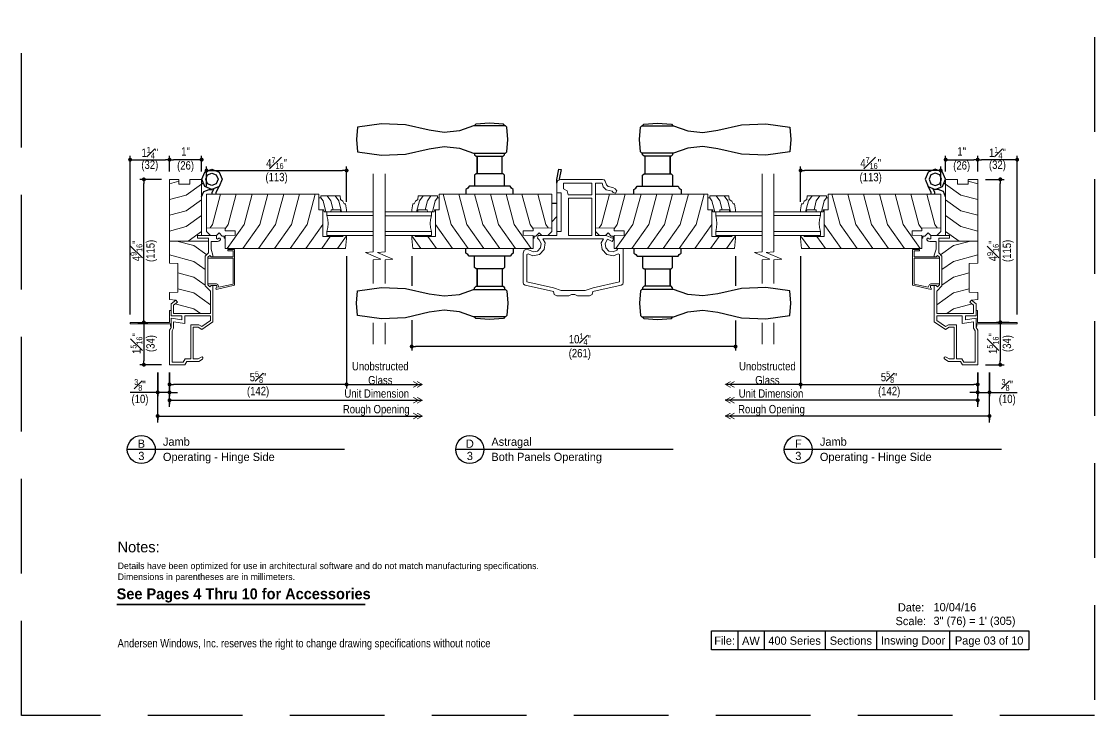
# Model space of a CAD drawing. Extents: x 0 to 323, y 0 to 44.
# Drawn here: x 68 to 102, y 0 to 22 of the extents above; entities that cross this region are included whole.
import ezdxf
from ezdxf.enums import TextEntityAlignment as Align

# ---------------------------------------------------------------- set-up
doc = ezdxf.new("R2010")
doc.units = 0
doc.header["$LTSCALE"] = 6
doc.header["$MEASUREMENT"] = 0
doc.linetypes.add('DASHED', pattern=[0.75, 0.5, -0.25])
doc.layers.get('0').update_dxf_attribs({"linetype": 'CONTINUOUS'})
doc.layers.get('Defpoints').update_dxf_attribs({"linetype": 'CONTINUOUS'})
for name, color, linetype in [('A-ANNO-DIMS', 3, 'CONTINUOUS'), ('A-ANNO-TEXT', 4, 'CONTINUOUS'), ('A-DETL-MBND', 8, 'CONTINUOUS')]:
    doc.layers.add(name, color=color, linetype=linetype)
doc.layers.add('A-DETL-MCUT', color=6, linetype='CONTINUOUS', lineweight=20)
doc.layers.add('A-DETL-PATT', color=8, linetype='CONTINUOUS', lineweight=5)
doc.layers.add('PLOT VIEW', color=1, linetype='DASHED', plot=False)
doc.styles.add('ADF Text', font='FRABK.TTF', dxfattribs={"width": 0.85})
doc.dimstyles.new('ADF 3 inches equals 1 foot', dxfattribs={"dimtxt": 0.265625, "dimasz": 0.125, "dimexe": 0.125, "dimexo": 0.25, "dimgap": 0.03125, "dimtad": 1, "dimdec": 6, "dimzin": 3, "dimdsep": 46, "dimlunit": 4, "dimtxsty": 'ADF Text', "dimblk": 'DOT', "dimcen": 0, "dimclrd": 256, "dimclre": 256, "dimclrt": 256, "dimadec": 0, "dimazin": 0, "dimtfac": 0.7, "dimtdec": 6, "dimtix": 1, "dimtmove": 0, "dimatfit": 0, "dimldrblk": 'DOT', "dimfxl": 0, "dimfrac": 1, "dimtolj": 1, "dimtzin": 4, "dimlwd": -1, "dimlwe": -1, "dimarcsym": 0})

# ---------------------------------------------------------------- blocks, each defined once
blk = doc.blocks.new('AW Detail Tag')
at = {"layer": 'A-ANNO-TEXT'}
blk.add_line((6.886, 0), (0, 0), dxfattribs=at)
blk.add_circle((0.443, 0), 0.443, dxfattribs=at)
blk = doc.blocks.new('200 Series Sections')
at = {"layer": 'PLOT VIEW'}
blk.add_lwpolyline([(0, 44), (34, 44), (34, 0), (0, 0)], close=True, dxfattribs=at)
at = {"layer": 'A-ANNO-TEXT', "line_spacing_factor": 1.04, "style": 'ADF Text'}
for s, insert, char_height, width, attachment_point in [('{\\W1;Notes:}', (3.047, 5.516), 0.34375, 25.6958, 1), ('Andersen Windows, Inc. reserves the right to change drawing specifications without notice', (3.047, 2.083), 0.26042, 13.9095, 7)]:
    blk.add_mtext(s, dxfattribs=dict(at, insert=insert, char_height=char_height, width=width, attachment_point=attachment_point))
at = {"layer": 'A-ANNO-TEXT', "style": 'ADF Text'}
for s, insert, char_height, width, attachment_point in [('\\pi-0.625,l0.625,t0.625;{\\W1;Details have been optimized for use in architectural software and do not match manufacturing specifications.\\PDimensions in parentheses are in millimeters.}', (3.047, 4.85), 0.208333, 23.35277, 1), ('\\pi0.042099;{\\W1;Date:\\P\\pi-0.032878;Scale:}', (27.728, 2.862), 0.26042, 0.90494, 7), ('{\\W1;10/04/16\\P3" (76) = 1\' (305)}', (28.897, 2.793), 0.26042, 3.02006, 7)]:
    blk.add_mtext(s, dxfattribs=dict(at, insert=insert, char_height=char_height, width=width, attachment_point=attachment_point))
blk = doc.blocks.new('_DOT')
at = {"color": 0, "linetype": 'ByBlock'}
blk.add_line((-0.5, 0), (-1, 0), dxfattribs=at)
at = {"color": 0, "linetype": 'ByBlock', "const_width": 0.5}
blk.add_lwpolyline([(-0.25, 0, 1), (0.25, 0, 1)], format="xyb", close=True, dxfattribs=at)
blk = doc.blocks.new('*D134')
at = {"layer": 'A-ANNO-DIMS', "transparency": 16777216}
for p, q in [((72.442, 16.994), (71.754, 16.994)), ((71.879, 12.587), (71.879, 16.869)), ((71.692, 12.462), (72.004, 12.462))]:
    blk.add_line(p, q, dxfattribs=at)
at = {"layer": 'Defpoints', "color": 0, "transparency": 16777216}
for p in [(71.879, 16.994), (72.692, 16.994), (71.442, 12.462)]:
    blk.add_point(p, dxfattribs=at)
at = {"layer": 'A-ANNO-DIMS', "transparency": 16777216, "xscale": 0.125, "yscale": 0.125, "zscale": 0.125}
for p, rotation in [((71.879, 16.994), 90), ((71.879, 12.462), 270)]:
    blk.add_blockref('_DOT', p, dxfattribs=dict(at, rotation=rotation))
at = {"layer": 'A-ANNO-DIMS', "transparency": 16777216, "insert": (71.879, 14.728), "char_height": 0.26562, "attachment_point": 5, "rotation": 90, "style": 'ADF Text'}
blk.add_mtext('\\A1;4{\\H0.700000x;\\S9#16;}"\\P\\f [;\\fFranklin Gothic Book;(115)\\f]', dxfattribs=at)
blk = doc.blocks.new('*D135')
at = {"layer": 'A-ANNO-DIMS', "transparency": 16777216}
for p, q in [((71.692, 12.462), (72.004, 12.462)), ((71.879, 12.337), (71.879, 11.244)), ((72.442, 11.119), (71.754, 11.119))]:
    blk.add_line(p, q, dxfattribs=at)
at = {"layer": 'Defpoints', "color": 0, "transparency": 16777216}
for p in [(71.442, 12.462), (71.879, 11.119), (72.692, 11.119)]:
    blk.add_point(p, dxfattribs=at)
at = {"layer": 'A-ANNO-DIMS', "transparency": 16777216, "xscale": 0.125, "yscale": 0.125, "zscale": 0.125}
for p, rotation in [((71.879, 12.462), 90), ((71.879, 11.119), 270)]:
    blk.add_blockref('_DOT', p, dxfattribs=dict(at, rotation=rotation))
at = {"layer": 'A-ANNO-DIMS', "transparency": 16777216, "insert": (71.879, 11.791), "char_height": 0.26562, "attachment_point": 5, "rotation": 90, "style": 'ADF Text'}
blk.add_mtext('\\A1;1{\\H0.700000x;\\S5#16;}"\\P\\f [;\\fFranklin Gothic Book;(34)\\f]', dxfattribs=at)
blk = doc.blocks.new('*D136')
at = {"layer": 'A-ANNO-DIMS', "transparency": 16777216}
for p, q in [((72.692, 17.244), (72.692, 17.744)), ((73.708, 17.244), (73.708, 17.744)), ((73.583, 17.619), (72.817, 17.619))]:
    blk.add_line(p, q, dxfattribs=at)
at = {"layer": 'Defpoints', "color": 0, "transparency": 16777216}
for p in [(72.692, 17.619), (72.692, 16.994), (73.708, 16.994)]:
    blk.add_point(p, dxfattribs=at)
at = {"layer": 'A-ANNO-DIMS', "transparency": 16777216, "xscale": 0.125, "yscale": 0.125, "zscale": 0.125, "rotation": 180}
blk.add_blockref('_DOT', (72.692, 17.619), dxfattribs=at)
at = {"layer": 'A-ANNO-DIMS', "transparency": 16777216, "xscale": 0.125, "yscale": 0.125, "zscale": 0.125}
blk.add_blockref('_DOT', (73.708, 17.619), dxfattribs=at)
at = {"layer": 'A-ANNO-DIMS', "transparency": 16777216, "insert": (73.2, 17.619), "char_height": 0.26562, "attachment_point": 5, "style": 'ADF Text'}
blk.add_mtext('\\A1;1"\\P\\f [;\\fFranklin Gothic Book;(26)\\f]', dxfattribs=at)
blk = doc.blocks.new('*D137')
at = {"layer": 'A-ANNO-DIMS', "transparency": 16777216}
for p, q in [((72.317, 10.869), (72.317, 10.119)), ((72.692, 10.869), (72.692, 10.119)), ((72.192, 10.244), (71.444, 10.244)), ((72.692, 10.244), (72.317, 10.244)), ((72.817, 10.244), (72.942, 10.244))]:
    blk.add_line(p, q, dxfattribs=at)
at = {"layer": 'Defpoints', "color": 0, "transparency": 16777216}
for p in [(72.317, 11.119), (72.692, 11.119), (72.317, 10.244)]:
    blk.add_point(p, dxfattribs=at)
at = {"layer": 'A-ANNO-DIMS', "transparency": 16777216, "xscale": 0.125, "yscale": 0.125, "zscale": 0.125}
blk.add_blockref('_DOT', (72.317, 10.244), dxfattribs=at)
at = {"layer": 'A-ANNO-DIMS', "transparency": 16777216, "xscale": 0.125, "yscale": 0.125, "zscale": 0.125, "rotation": 180}
blk.add_blockref('_DOT', (72.692, 10.244), dxfattribs=at)
at = {"layer": 'A-ANNO-DIMS', "transparency": 16777216, "insert": (71.755, 10.244), "char_height": 0.26562, "attachment_point": 5, "style": 'ADF Text'}
blk.add_mtext('\\A1;{\\H0.700000x;\\S3#8;}"\\P\\f [;\\fFranklin Gothic Book;(10)\\f]', dxfattribs=at)
blk = doc.blocks.new('*D138')
at = {"layer": 'A-ANNO-DIMS', "transparency": 16777216}
for p, q in [((78.302, 14.556), (78.302, 10.369)), ((72.692, 10.869), (72.692, 10.369)), ((78.177, 10.494), (72.817, 10.494))]:
    blk.add_line(p, q, dxfattribs=at)
at = {"layer": 'Defpoints', "color": 0, "transparency": 16777216}
for p in [(78.302, 14.806), (72.692, 11.119), (72.692, 10.494)]:
    blk.add_point(p, dxfattribs=at)
at = {"layer": 'A-ANNO-DIMS', "transparency": 16777216, "xscale": 0.125, "yscale": 0.125, "zscale": 0.125, "rotation": 180}
blk.add_blockref('_DOT', (72.692, 10.494), dxfattribs=at)
at = {"layer": 'A-ANNO-DIMS', "transparency": 16777216, "xscale": 0.125, "yscale": 0.125, "zscale": 0.125}
blk.add_blockref('_DOT', (78.302, 10.494), dxfattribs=at)
at = {"layer": 'A-ANNO-DIMS', "transparency": 16777216, "insert": (75.497, 10.494), "char_height": 0.26562, "attachment_point": 5, "style": 'ADF Text'}
blk.add_mtext('\\A1;5{\\H0.700000x;\\S5#8;}"\\P\\f [;\\fFranklin Gothic Book;(142)\\f]', dxfattribs=at)
blk = doc.blocks.new('*D139')
at = {"layer": 'A-ANNO-DIMS', "transparency": 16777216}
for p, q in [((73.864, 16.775), (73.864, 17.4)), ((78.302, 16.281), (78.302, 17.4)), ((73.989, 17.275), (78.177, 17.275))]:
    blk.add_line(p, q, dxfattribs=at)
at = {"layer": 'Defpoints', "color": 0, "transparency": 16777216}
for p in [(78.302, 17.275), (73.864, 16.525), (78.302, 16.031)]:
    blk.add_point(p, dxfattribs=at)
at = {"layer": 'A-ANNO-DIMS', "transparency": 16777216, "xscale": 0.125, "yscale": 0.125, "zscale": 0.125, "rotation": 180}
blk.add_blockref('_DOT', (73.864, 17.275), dxfattribs=at)
at = {"layer": 'A-ANNO-DIMS', "transparency": 16777216, "xscale": 0.125, "yscale": 0.125, "zscale": 0.125}
blk.add_blockref('_DOT', (78.302, 17.275), dxfattribs=at)
at = {"layer": 'A-ANNO-DIMS', "transparency": 16777216, "insert": (76.083, 17.275), "char_height": 0.26562, "attachment_point": 5, "style": 'ADF Text'}
blk.add_mtext('\\A1;4{\\H0.700000x;\\S7#16;}"\\P\\f [;\\fFranklin Gothic Book;(113)\\f]', dxfattribs=at)
blk = doc.blocks.new('AW Detail Arrow')
at = {"layer": 'A-ANNO-DIMS', "const_width": 0.0234}
for points in [[(-0.094, 0.286), (0, 0.123), (0.094, 0.286)], [(-0.094, 0.162), (0, 0), (0.094, 0.162)]]:
    blk.add_lwpolyline(points, dxfattribs=at)
blk = doc.blocks.new('AW Detail Arrow Text Left')
at = {"layer": 'A-ANNO-TEXT', "xscale": -1, "rotation": 90}
for p in [(0, 0), (0, -0.5), (0, -1)]:
    blk.add_blockref('AW Detail Arrow', p, dxfattribs=at)
at = {"layer": 'A-ANNO-DIMS', "char_height": 0.26562, "attachment_point": 5, "style": 'ADF Text'}
for s, insert in [('\\A1;Unobstructed\\PGlass', (-1.328, 0.356)), ('\\A1;Unit Dimension', (-1.442, -0.288)), ('\\A1;Rough Opening', (-1.457, -0.822))]:
    blk.add_mtext(s, dxfattribs=dict(at, insert=insert))
blk = doc.blocks.new('AW Detail Tag-flat-2')
at = {"layer": 'A-ANNO-TEXT'}
blk.add_line((6.886, 0), (0, 0), dxfattribs=at)
blk.add_circle((0.443, 0), 0.443, dxfattribs=at)
blk = doc.blocks.new('3_4 Glass-flat-4')
at = {"layer": 'A-DETL-MCUT'}
for p, q in [((0, -0.125), (1.469, -0.125)), ((1.469, -0.625), (0, -0.625))]:
    blk.add_line(p, q, dxfattribs=at)
blk.add_lwpolyline([(1.469, 0), (0, 0), (0, -0.125), (0.027, -0.247), (0.036, -0.375), (0.027, -0.503), (0, -0.625), (0, -0.75), (1.469, -0.75)], dxfattribs=at)
at = {"layer": 'A-DETL-MCUT', "const_width": 0.0000001}
for points in [[(0.186, -0.625), (0.186, -0.586), (0.067, -0.538), (0.067, -0.212), (0.186, -0.164), (0.186, -0.125)], [(0.375, -0.125), (0.375, -0.625)]]:
    blk.add_lwpolyline(points, dxfattribs=at)
blk = doc.blocks.new('400 Series Door Glass Stop-flat-5')
at = {"layer": 'A-DETL-MCUT'}
blk.add_lwpolyline([(0.758, -0.102), (0.797, -0.19), (0.844, -0.19), (0.875, -0.376), (0.875, -0.438), (0.684, -0.438), (0.679, -0.376), (0.383, -0.376), (0.378, -0.438), (0.161, -0.438), (0.156, -0.376), (0, -0.376), (0, 0), (0.057, 0), (0.057, 0.062), (0.667, 0.062), (0.677, -0.048), (0.758, -0.102)], dxfattribs=at)
at = {"layer": 'A-DETL-PATT'}
for points in [[(0.218, -0.438), (0.128, -0.097), (0.057, 0.002)], [(0.451, -0.376), (0.378, -0.097), (0.264, 0.062)], [(0.718, -0.438), (0.628, -0.097), (0.514, 0.062)]]:
    blk.add_lwpolyline(points, dxfattribs=at)
blk = doc.blocks.new('400 Series Inswing Stile Rail')
at = {"layer": 'A-DETL-MCUT'}
blk.add_lwpolyline([(3.688, -1.337), (3.688, -0.494), (3.563, -0.494), (3.563, 0), (0, 0), (0, -1.063), (0.594, -1.073), (0.594, -1.157), (0.907, -1.162), (0.907, -1.301), (0.594, -1.306), (0.594, -1.719), (4.407, -1.719), (4.438, -1.4), (4.438, -1.306), (4.344, -1.306), (4.313, -1.337)], close=True, dxfattribs=at)
blk.add_lwpolyline([(0, -1.063), (0, -1.188), (0.123, -1.313), (0.313, -1.313), (0.398, -1.227), (0.5, -1.331), (0.563, -1.331), (0.563, -1.393), (0.594, -1.393)], dxfattribs=at)
at = {"layer": 'A-DETL-PATT'}
for points in [[(0.444, 0), (0.188, -0.965), (0.117, -1.065)], [(0.944, 0), (0.688, -0.965), (0.594, -1.097)], [(1.444, 0), (1.188, -0.965), (0.649, -1.719)], [(1.944, 0), (1.688, -0.965), (1.149, -1.719)], [(2.444, 0), (2.188, -0.965), (1.649, -1.719)], [(2.944, 0), (2.688, -0.965), (2.149, -1.719)], [(3.444, 0), (3.188, -0.965), (2.649, -1.719)], [(3.688, -0.965), (3.149, -1.719)], [(3.922, -1.337), (3.649, -1.719)], [(4.438, -1.315), (4.149, -1.719)]]:
    blk.add_lwpolyline(points, dxfattribs=at)
at = {"layer": 'A-DETL-MCUT'}
for name, p in [('400 Series Door Glass Stop-flat-5', (3.563, -0.118)), ('3_4 Glass-flat-4', (3.813, -0.556))]:
    blk.add_blockref(name, p, dxfattribs=at)
blk = doc.blocks.new('400 Series Stile Rail-flat-1')
at = {"layer": 'A-DETL-MCUT'}
for points in [[(-0.156, -1.313), (-0.156, 0.469), (-0.532, 0.469), (-0.532, 0.313), (-0.874, 0.313), (-0.874, 0.469), (-1.172, 0.469), (-1.172, -2.186), (-0.906, -2.2), (-0.906, -3.107), (-1.172, -3.121), (-1.172, -3.341), (-0.974, -3.356)], [(0.203, -2.89), (0.203, -4.044), (-0.148, -4.289), (-0.27, -4.219), (-0.422, -4.219), (-0.422, -5.219), (-0.27, -5.219), (-0.171, -5.162), (-0.14, -5.157), (-0.115, -5.176), (-0.112, -5.207), (-0.131, -5.231), (-0.248, -5.299), (-0.629, -5.299), (-0.691, -5.406), (-1.172, -5.406), (-1.172, -4.309), (-1.122, -4.223), (-1.122, -3.929), (-0.785, -3.982), (-0.785, -3.855), (-1.122, -3.855), (-1.122, -3.475), (-0.974, -3.356), (-0.924, -3.419), (-1.042, -3.513), (-1.042, -3.779), (0.123, -3.779), (0.123, -3.071), (-0.041, -2.908), (-0.041, -1.967), (0.063, -1.864), (0.063, -1.393), (-0.281, -1.393), (-0.281, -1.313), (0.313, -1.313), (0.313, -1.403), (0.347, -1.423), (0.392, -1.397), (0.423, -1.397), (0.438, -1.424), (0.438, -1.452), (0.393, -1.489), (0.344, -1.5), (0.143, -1.5), (0.143, -1.744), (0.203, -1.938), (0.203, -1.984)], [(0.063, -1.487), (-1.172, -1.487)], [(0.039, -2.843), (0.315, -2.843), (0.358, -2.861), (0.394, -2.951), (0.844, -2.85), (0.844, -2.031), (0.039, -2.031), (0.039, -2), (0.101, -1.939), (0.146, -1.984), (0.844, -1.984), (0.844, -1.797), (0.672, -1.797), (0.672, -1.75), (0.891, -1.75), (0.891, -2.887), (0.307, -3.019), (0.298, -2.976), (0.328, -2.969), (0.328, -2.89), (0.146, -2.89), (0.101, -2.936), (0.039, -2.875), (0.039, -2.031)]]:
    blk.add_lwpolyline(points, dxfattribs=at)
blk.add_lwpolyline([(-0.675, -5.219), (-0.502, -5.219), (-0.502, -4.139), (-0.248, -4.139), (-0.152, -4.195), (0.123, -4.002), (0.123, -3.859), (-0.685, -3.859), (-0.685, -4.099), (-1.042, -4.043), (-1.042, -4.244), (-1.092, -4.331), (-1.092, -5.326), (-0.737, -5.326)], close=True, dxfattribs=at)
at = {"layer": 'A-DETL-PATT'}
for points in [[(-1.172, 0.332), (-0.874, 0.411)], [(-1.172, -0.168), (-0.643, -0.028), (-0.156, 0.32)], [(-1.172, -0.668), (-0.643, -0.528), (-0.156, -0.18)], [(-1.172, -1.168), (-0.643, -1.028), (-0.156, -0.68)], [(-0.585, -1.487), (-0.156, -1.18)], [(-0.94, -1.487), (-0.404, -1.629), (0.005, -1.921)], [(-1.172, -1.925), (-0.404, -2.129), (-0.041, -2.389)], [(-0.906, -2.496), (-0.404, -2.629), (-0.041, -2.889)], [(-0.906, -2.996), (-0.404, -3.129), (0.123, -3.506)], [(-0.992, -3.473), (-0.404, -3.629), (-0.194, -3.779)]]:
    blk.add_lwpolyline(points, dxfattribs=at)
at = {"layer": 'A-DETL-MCUT'}
blk.add_blockref('400 Series Inswing Stile Rail', (0, 0), dxfattribs=at)
blk = doc.blocks.new('400 Series Inswing Hinge Jamb')
at = {"layer": 'A-DETL-MBND'}
blk.add_line((1.391, 4.369), (1.444, 4.421), dxfattribs=at)
for points in [[(1.945, 4.308), (1.718, 4.214), (1.49, 4.308), (1.396, 4.536), (1.49, 4.763), (1.718, 4.857), (1.945, 4.763), (2.039, 4.536)], [(1.857, 4.396), (1.718, 4.339), (1.579, 4.396), (1.521, 4.536), (1.579, 4.675), (1.718, 4.733), (1.857, 4.675), (1.915, 4.536)]]:
    blk.add_lwpolyline(points, close=True, dxfattribs=at)
for points in [[(1.391, 3.978), (1.46, 4.145), (1.627, 4.214), (1.718, 4.214)], [(1.73, 4.063), (1.73, 4.129), (1.793, 4.245)], [(1.848, 4.063), (1.848, 4.129), (1.945, 4.308)]]:
    blk.add_lwpolyline(points, dxfattribs=at)
at = {"layer": 'A-DETL-MCUT'}
blk.add_lwpolyline([(0.425, -0.138), (0.405, -0.113), (0.405, -0.05), (-0.875, -0.05), (-0.875, 0), (0.377, 0), (0.377, 0.38), (0.425, 0.38)], dxfattribs=at)
blk.add_blockref('400 Series Stile Rail-flat-1', (1.547, 4.063), dxfattribs=at)
blk = doc.blocks.new('400 Series Inswing Hinged Door Handle-flat-1')
at = {"layer": 'A-DETL-MBND'}
for p, q in [((1.574, -0.65), (1.574, -1.2)), ((2.364, -1.2), (2.364, -0.65))]:
    blk.add_line(p, q, dxfattribs=at)
for points in [[(1.219, 0), (1.219, -0.15), (1.281, -0.188), (1.319, -0.25), (2.619, -0.25), (2.657, -0.188), (2.719, -0.15), (2.719, 0)], [(1.494, -0.25), (1.494, -0.605), (1.539, -0.65), (2.399, -0.65), (2.444, -0.605), (2.444, -0.25)], [(1.574, -0.65), (1.574, -1.2)], [(2.364, -0.65), (2.364, -1.2)], [(2.444, -1.3), (2.444, -1.245), (2.399, -1.2), (1.539, -1.2), (1.494, -1.245), (1.494, -1.3)], [(1.484, -2.166), (1.532, -2.222), (1.969, -2.254), (2.406, -2.222), (2.454, -2.166)]]:
    blk.add_lwpolyline(points, dxfattribs=at)
blk.add_lwpolyline([(5.396, -1.235), (4.63, -1.268), (3.882, -1.441), (3.406, -1.508), (2.929, -1.46), (2.476, -1.3), (1.47, -1.3), (1.425, -1.341), (1.391, -1.733), (1.425, -2.125), (1.47, -2.166), (2.476, -2.166), (2.929, -2.006), (3.406, -1.958), (3.882, -2.025), (4.63, -2.198), (5.396, -2.231), (6.157, -2.125), (6.191, -1.733), (6.157, -1.341)], close=True, dxfattribs=at)
blk = doc.blocks.new('400 Series Inswing Hinged Door Handle-flat-2')
at = {"layer": 'A-DETL-MBND'}
for p, q in [((1.574, 0.65), (1.574, 1.2)), ((2.364, 1.2), (2.364, 0.65))]:
    blk.add_line(p, q, dxfattribs=at)
blk.add_lwpolyline([(5.396, 1.235), (4.63, 1.268), (3.882, 1.441), (3.406, 1.508), (2.929, 1.46), (2.476, 1.3), (1.47, 1.3), (1.425, 1.341), (1.391, 1.733), (1.425, 2.125), (1.47, 2.166), (2.476, 2.166), (2.929, 2.006), (3.406, 1.958), (3.882, 2.025), (4.63, 2.198), (5.396, 2.231), (6.157, 2.125), (6.191, 1.733), (6.157, 1.341)], close=True, dxfattribs=at)
for points in [[(1.484, 2.166), (1.532, 2.222), (1.969, 2.254), (2.406, 2.222), (2.454, 2.166)], [(2.444, 1.3), (2.444, 1.245), (2.399, 1.2), (1.539, 1.2), (1.494, 1.245), (1.494, 1.3)], [(1.574, 0.65), (1.574, 1.2)], [(2.364, 0.65), (2.364, 1.2)], [(1.494, 0.25), (1.494, 0.605), (1.539, 0.65), (2.399, 0.65), (2.444, 0.605), (2.444, 0.25)], [(1.219, 0), (1.219, 0.15), (1.281, 0.188), (1.319, 0.25), (2.619, 0.25), (2.657, 0.188), (2.719, 0.15), (2.719, 0)]]:
    blk.add_lwpolyline(points, dxfattribs=at)
blk = doc.blocks.new('400 Series Inswing Astragal')
at = {"layer": 'A-DETL-MBND'}
for points in [[(-0.785, -0.115), (-0.785, 0.005), (-0.722, 0.329), (-0.643, 0.314), (-0.702, 0.016), (-0.704, -0.015)], [(-0.785, -0.757), (-0.941, -0.757)], [(-0.785, -1.174), (-0.941, -1.343)]]:
    blk.add_lwpolyline(points, dxfattribs=at)
at = {"layer": 'A-DETL-MCUT', "linetype": 'Continuous'}
blk.add_lwpolyline([(-0.785, -0.422), (-0.646, -0.423), (-0.646, -1.645), (-0.785, -1.645), (-0.785, -0.115), (-0.749, -0.031), (-0.662, 0), (0.662, 0), (0.715, -0.01), (0.755, -0.047), (0.79, -0.169), (0.842, -0.22), (0.994, -0.254), (1.066, -0.297), (1.117, -0.362), (1.078, -0.427), (1.008, -0.413), (0.974, -0.37), (0.783, -0.328), (0.685, -0.231), (0.653, -0.118), (0.443, -0.118), (0.443, -1.769), (0.687, -1.769), (0.804, -1.782), (0.914, -1.823), (1.027, -1.88), (0.97, -1.964), (0.824, -1.889), (0.752, -2.029), (0.771, -2.165), (0.866, -2.265), (1, -2.292), (1.117, -2.243), (1.157, -2.183), (1.326, -2.183), (1.326, -3.266), (1.309, -3.321), (1.259, -3.35), (0.361, -3.553), (0.337, -3.642), (0.254, -3.682), (-0.128, -3.682), (-0.206, -3.642), (-0.318, -3.642), (-0.396, -3.682), (-0.778, -3.682), (-0.861, -3.642), (-0.885, -3.553), (-1.783, -3.35), (-1.833, -3.321), (-1.851, -3.266), (-1.851, -2.329), (-1.819, -2.243), (-1.736, -2.204), (-1.524, -2.292), (-1.39, -2.265), (-1.295, -2.165), (-1.276, -2.029), (-1.339, -1.907), (-1.391, -1.854), (-1.371, -1.772), (-0.785, -1.772), (-0.785, -1.645)], dxfattribs=at)
for points in [[(-0.567, -0.118), (-0.567, -0.292), (-0.452, -0.358), (-0.421, -0.486), (0.325, -0.486), (0.325, -0.118)], [(-0.41, -0.586), (0.325, -0.586), (0.325, -1.772), (-0.41, -1.772)]]:
    blk.add_lwpolyline(points, close=True, dxfattribs=at)
at = {"layer": 'A-DETL-MCUT'}
blk.add_lwpolyline([(1.167, -2.355), (1.207, -2.376), (1.207, -3.24), (0.366, -3.429), (0.119, -3.515), (-0.643, -3.515), (-0.89, -3.429), (-1.731, -3.24), (-1.731, -2.376), (-1.688, -2.353), (-1.536, -2.416), (-1.329, -2.374), (-1.182, -2.219), (-1.152, -2.008), (-1.221, -1.874), (0.697, -1.874), (0.628, -2.008), (0.658, -2.219), (0.805, -2.374), (1.012, -2.416), (1.164, -2.353), (1.207, -2.376)], dxfattribs=at)
at = {"layer": 'A-DETL-MCUT', "xscale": -1}
for name, p in [('400 Series Inswing Hinged Door Handle-flat-2', (-0.941, -0.464)), ('400 Series Inswing Stile Rail', (-0.941, -0.464)), ('400 Series Inswing Hinged Door Handle-flat-1', (-0.941, -2.183))]:
    blk.add_blockref(name, p, dxfattribs=at)
at = {"layer": 'A-DETL-MCUT'}
for name, p in [('400 Series Inswing Hinged Door Handle-flat-2', (0.443, -0.464)), ('400 Series Inswing Stile Rail', (0.443, -0.464)), ('400 Series Inswing Hinged Door Handle-flat-1', (0.443, -2.183))]:
    blk.add_blockref(name, p, dxfattribs=at)
blk = doc.blocks.new('*D153')
at = {"layer": 'A-ANNO-DIMS', "transparency": 16777216}
for p, q in [((80.365, 12.529), (80.365, 11.57)), ((90.625, 12.522), (90.625, 11.57)), ((90.5, 11.695), (80.49, 11.695))]:
    blk.add_line(p, q, dxfattribs=at)
at = {"layer": 'Defpoints', "color": 0, "transparency": 16777216}
for p in [(80.365, 12.779), (90.625, 12.772), (80.365, 11.695)]:
    blk.add_point(p, dxfattribs=at)
at = {"layer": 'A-ANNO-DIMS', "transparency": 16777216, "xscale": 0.125, "yscale": 0.125, "zscale": 0.125, "rotation": 180}
blk.add_blockref('_DOT', (80.365, 11.695), dxfattribs=at)
at = {"layer": 'A-ANNO-DIMS', "transparency": 16777216, "xscale": 0.125, "yscale": 0.125, "zscale": 0.125}
blk.add_blockref('_DOT', (90.625, 11.695), dxfattribs=at)
at = {"layer": 'A-ANNO-DIMS', "transparency": 16777216, "insert": (85.691, 11.695), "char_height": 0.26562, "attachment_point": 5, "style": 'ADF Text'}
blk.add_mtext('\\A1;10{\\H0.700000x;\\S1#4;}"\\P\\f [;\\fFranklin Gothic Book;(261)\\f]', dxfattribs=at)
blk = doc.blocks.new('*D210')
at = {"layer": 'A-ANNO-DIMS', "transparency": 16777216}
for p, q in [((98.548, 16.994), (99.139, 16.994)), ((99.014, 12.587), (99.014, 16.869)), ((99.298, 12.462), (98.889, 12.462))]:
    blk.add_line(p, q, dxfattribs=at)
at = {"layer": 'Defpoints', "color": 0, "transparency": 16777216}
for p in [(98.298, 16.994), (99.014, 16.994), (99.548, 12.462)]:
    blk.add_point(p, dxfattribs=at)
at = {"layer": 'A-ANNO-DIMS', "transparency": 16777216, "xscale": 0.125, "yscale": 0.125, "zscale": 0.125}
for p, rotation in [((99.014, 16.994), 90), ((99.014, 12.462), 270)]:
    blk.add_blockref('_DOT', p, dxfattribs=dict(at, rotation=rotation))
at = {"layer": 'A-ANNO-DIMS', "transparency": 16777216, "insert": (99.014, 14.728), "char_height": 0.26562, "attachment_point": 5, "rotation": 90, "style": 'ADF Text'}
blk.add_mtext('\\A1;4{\\H0.700000x;\\S9#16;}"\\P\\f [;\\fFranklin Gothic Book;(115)\\f]', dxfattribs=at)
blk = doc.blocks.new('*D211')
at = {"layer": 'A-ANNO-DIMS', "transparency": 16777216}
for p, q in [((99.298, 12.462), (98.889, 12.462)), ((99.014, 12.337), (99.014, 11.244)), ((98.548, 11.119), (99.139, 11.119))]:
    blk.add_line(p, q, dxfattribs=at)
at = {"layer": 'Defpoints', "color": 0, "transparency": 16777216}
for p in [(99.548, 12.462), (98.298, 11.119), (99.014, 11.119)]:
    blk.add_point(p, dxfattribs=at)
at = {"layer": 'A-ANNO-DIMS', "transparency": 16777216, "xscale": 0.125, "yscale": 0.125, "zscale": 0.125}
for p, rotation in [((99.014, 12.462), 90), ((99.014, 11.119), 270)]:
    blk.add_blockref('_DOT', p, dxfattribs=dict(at, rotation=rotation))
at = {"layer": 'A-ANNO-DIMS', "transparency": 16777216, "insert": (99.014, 11.791), "char_height": 0.26562, "attachment_point": 5, "rotation": 90, "style": 'ADF Text'}
blk.add_mtext('\\A1;1{\\H0.700000x;\\S5#16;}"\\P\\f [;\\fFranklin Gothic Book;(34)\\f]', dxfattribs=at)
blk = doc.blocks.new('*D212')
at = {"layer": 'A-ANNO-DIMS', "transparency": 16777216}
for p, q in [((97.282, 17.244), (97.282, 17.744)), ((98.298, 17.244), (98.298, 17.744)), ((97.407, 17.619), (98.173, 17.619))]:
    blk.add_line(p, q, dxfattribs=at)
at = {"layer": 'Defpoints', "color": 0, "transparency": 16777216}
for p in [(98.298, 17.619), (97.282, 16.994), (98.298, 16.994)]:
    blk.add_point(p, dxfattribs=at)
at = {"layer": 'A-ANNO-DIMS', "transparency": 16777216, "xscale": 0.125, "yscale": 0.125, "zscale": 0.125, "rotation": 180}
blk.add_blockref('_DOT', (97.282, 17.619), dxfattribs=at)
at = {"layer": 'A-ANNO-DIMS', "transparency": 16777216, "xscale": 0.125, "yscale": 0.125, "zscale": 0.125}
blk.add_blockref('_DOT', (98.298, 17.619), dxfattribs=at)
at = {"layer": 'A-ANNO-DIMS', "transparency": 16777216, "insert": (97.79, 17.619), "char_height": 0.26562, "attachment_point": 5, "style": 'ADF Text'}
blk.add_mtext('\\A1;1"\\P\\f [;\\fFranklin Gothic Book;(26)\\f]', dxfattribs=at)
blk = doc.blocks.new('*D213')
at = {"layer": 'A-ANNO-DIMS', "transparency": 16777216}
for p, q in [((98.298, 10.869), (98.298, 10.119)), ((98.673, 10.869), (98.673, 10.119)), ((98.173, 10.244), (98.048, 10.244)), ((98.298, 10.244), (98.673, 10.244)), ((98.798, 10.244), (99.546, 10.244))]:
    blk.add_line(p, q, dxfattribs=at)
at = {"layer": 'Defpoints', "color": 0, "transparency": 16777216}
for p in [(98.298, 11.119), (98.673, 11.119), (98.673, 10.244)]:
    blk.add_point(p, dxfattribs=at)
at = {"layer": 'A-ANNO-DIMS', "transparency": 16777216, "xscale": 0.125, "yscale": 0.125, "zscale": 0.125}
blk.add_blockref('_DOT', (98.298, 10.244), dxfattribs=at)
at = {"layer": 'A-ANNO-DIMS', "transparency": 16777216, "xscale": 0.125, "yscale": 0.125, "zscale": 0.125, "rotation": 180}
blk.add_blockref('_DOT', (98.673, 10.244), dxfattribs=at)
at = {"layer": 'A-ANNO-DIMS', "transparency": 16777216, "insert": (99.234, 10.244), "char_height": 0.26562, "attachment_point": 5, "style": 'ADF Text'}
blk.add_mtext('\\A1;{\\H0.700000x;\\S3#8;}"\\P\\f [;\\fFranklin Gothic Book;(10)\\f]', dxfattribs=at)
blk = doc.blocks.new('*D214')
at = {"layer": 'A-ANNO-DIMS', "transparency": 16777216}
for p, q in [((92.688, 14.557), (92.688, 10.369)), ((98.298, 10.869), (98.298, 10.369)), ((92.813, 10.494), (98.173, 10.494))]:
    blk.add_line(p, q, dxfattribs=at)
at = {"layer": 'Defpoints', "color": 0, "transparency": 16777216}
for p in [(92.688, 14.807), (98.298, 11.119), (98.298, 10.494)]:
    blk.add_point(p, dxfattribs=at)
at = {"layer": 'A-ANNO-DIMS', "transparency": 16777216, "xscale": 0.125, "yscale": 0.125, "zscale": 0.125, "rotation": 180}
blk.add_blockref('_DOT', (92.688, 10.494), dxfattribs=at)
at = {"layer": 'A-ANNO-DIMS', "transparency": 16777216, "xscale": 0.125, "yscale": 0.125, "zscale": 0.125}
blk.add_blockref('_DOT', (98.298, 10.494), dxfattribs=at)
at = {"layer": 'A-ANNO-DIMS', "transparency": 16777216, "insert": (95.493, 10.494), "char_height": 0.26562, "attachment_point": 5, "style": 'ADF Text'}
blk.add_mtext('\\A1;5{\\H0.700000x;\\S5#8;}"\\P\\f [;\\fFranklin Gothic Book;(142)\\f]', dxfattribs=at)
blk = doc.blocks.new('*D215')
at = {"layer": 'A-ANNO-DIMS', "transparency": 16777216}
for p, q in [((92.688, 16.281), (92.688, 17.4)), ((97.126, 16.775), (97.126, 17.4)), ((97.001, 17.275), (92.813, 17.275))]:
    blk.add_line(p, q, dxfattribs=at)
at = {"layer": 'Defpoints', "color": 0, "transparency": 16777216}
for p in [(92.688, 17.275), (97.126, 16.525), (92.688, 16.031)]:
    blk.add_point(p, dxfattribs=at)
at = {"layer": 'A-ANNO-DIMS', "transparency": 16777216, "xscale": 0.125, "yscale": 0.125, "zscale": 0.125, "rotation": 180}
blk.add_blockref('_DOT', (92.688, 17.275), dxfattribs=at)
at = {"layer": 'A-ANNO-DIMS', "transparency": 16777216, "xscale": 0.125, "yscale": 0.125, "zscale": 0.125}
blk.add_blockref('_DOT', (97.126, 17.275), dxfattribs=at)
at = {"layer": 'A-ANNO-DIMS', "transparency": 16777216, "insert": (94.907, 17.275), "char_height": 0.26562, "attachment_point": 5, "style": 'ADF Text'}
blk.add_mtext('\\A1;4{\\H0.700000x;\\S7#16;}"\\P\\f [;\\fFranklin Gothic Book;(113)\\f]', dxfattribs=at)
blk = doc.blocks.new('AW Detail Arrow Text Right')
at = {"layer": 'A-ANNO-TEXT', "rotation": 270}
for p in [(0, 0), (0, -0.5), (0, -1)]:
    blk.add_blockref('AW Detail Arrow', p, dxfattribs=at)
at = {"layer": 'A-ANNO-DIMS', "char_height": 0.26562, "attachment_point": 5, "style": 'ADF Text'}
for s, insert in [('\\A1;Unobstructed\\PGlass', (1.328, 0.356)), ('\\A1;Unit Dimension', (1.442, -0.288)), ('\\A1;Rough Opening', (1.457, -0.822))]:
    blk.add_mtext(s, dxfattribs=dict(at, insert=insert))
blk = doc.blocks.new('Breakline With Space 1')
at = {"layer": 'A-DETL-MCUT'}
for points in [[(0, 2.593), (0, 0.124), (-0.244, 0.102), (0.244, -0.102), (0, -0.124), (0, -0.876)], [(0, -2.123), (0, -2.802)]]:
    blk.add_lwpolyline(points, dxfattribs=at)
blk = doc.blocks.new('*D243')
at = {"layer": 'A-ANNO-DIMS', "transparency": 16777216}
for p, q in [((98.298, 17.244), (98.298, 17.744)), ((99.548, 12.712), (99.548, 17.744)), ((99.423, 17.619), (98.423, 17.619))]:
    blk.add_line(p, q, dxfattribs=at)
at = {"layer": 'Defpoints', "color": 0, "transparency": 16777216}
for p in [(98.298, 17.619), (98.298, 16.994), (99.548, 12.462)]:
    blk.add_point(p, dxfattribs=at)
at = {"layer": 'A-ANNO-DIMS', "transparency": 16777216, "xscale": 0.125, "yscale": 0.125, "zscale": 0.125, "rotation": 180}
blk.add_blockref('_DOT', (98.298, 17.619), dxfattribs=at)
at = {"layer": 'A-ANNO-DIMS', "transparency": 16777216, "xscale": 0.125, "yscale": 0.125, "zscale": 0.125}
blk.add_blockref('_DOT', (99.548, 17.619), dxfattribs=at)
at = {"layer": 'A-ANNO-DIMS', "transparency": 16777216, "char_height": 0.26562, "attachment_point": 5, "style": 'ADF Text'}
for s, insert in [('\\A1;1{\\H0.700000x;\\S1#4;}"', (98.923, 17.84)), ('\\A1;\\f [;\\fFranklin Gothic Book;(32)\\f]', (98.923, 17.419))]:
    blk.add_mtext(s, dxfattribs=dict(at, insert=insert))
blk = doc.blocks.new('*D244')
at = {"layer": 'A-ANNO-DIMS', "transparency": 16777216}
for p, q in [((71.442, 12.712), (71.442, 17.744)), ((72.692, 17.244), (72.692, 17.744)), ((71.567, 17.619), (72.567, 17.619))]:
    blk.add_line(p, q, dxfattribs=at)
at = {"layer": 'Defpoints', "color": 0, "transparency": 16777216}
for p in [(72.692, 17.619), (72.692, 16.994), (71.442, 12.462)]:
    blk.add_point(p, dxfattribs=at)
at = {"layer": 'A-ANNO-DIMS', "transparency": 16777216, "xscale": 0.125, "yscale": 0.125, "zscale": 0.125, "rotation": 180}
blk.add_blockref('_DOT', (71.442, 17.619), dxfattribs=at)
at = {"layer": 'A-ANNO-DIMS', "transparency": 16777216, "xscale": 0.125, "yscale": 0.125, "zscale": 0.125}
blk.add_blockref('_DOT', (72.692, 17.619), dxfattribs=at)
at = {"layer": 'A-ANNO-DIMS', "transparency": 16777216, "char_height": 0.26562, "attachment_point": 5, "style": 'ADF Text'}
for s, insert in [('\\A1;1{\\H0.700000x;\\S1#4;}"', (72.067, 17.84)), ('\\A1;\\f [;\\fFranklin Gothic Book;(32)\\f]', (72.067, 17.419))]:
    blk.add_mtext(s, dxfattribs=dict(at, insert=insert))

msp = doc.modelspace()

# ---------------------------------------------------------------- linework, layer by layer
at = {"layer": 'A-ANNO-DIMS'}
for p, q in [((80.3645355, 14.5558978), (80.3645355, 13.6183953)), ((90.6248789, 14.5558978), (90.6248789, 13.6186457)), ((72.3168769, 9.2888765), (72.3168769, 10.8688765)), ((72.6918769, 9.7888765), (72.6916635, 10.8688765)), ((98.2975375, 9.7888765), (98.2977509, 10.8688765)), ((98.6725375, 9.2888765), (98.6725375, 10.8688765)), ((78.3016635, 10.4938765), (80.6823291, 10.4938765)), ((92.6877509, 10.4938765), (90.3070853, 10.4938765)), ((72.6918769, 9.9938765), (80.6979036, 9.9938765)), ((98.2975375, 9.9938765), (90.2915108, 9.9938765)), ((72.3168769, 9.4938765), (80.6979036, 9.4938765)), ((98.6725375, 9.4938765), (90.2915108, 9.4938765))]:
    msp.add_line(p, q, dxfattribs=at)
at = {"layer": 'A-ANNO-TEXT'}
for p, q in [((90.6963246, 2.6804896), (90.6963246, 2.0833332)), ((91.529658, 2.6804896), (91.529658, 2.0833332)), ((93.4630288, 2.6804896), (93.4630288, 2.0833332)), ((95.095776, 2.6804896), (95.095776, 2.0833332)), ((97.4037753, 2.6804896), (97.4037753, 2.0833332))]:
    msp.add_line(p, q, dxfattribs=at)
at = {"layer": 'A-ANNO-TEXT', "const_width": 0.0625}
msp.add_lwpolyline([(71.0161234, 3.520087), (78.8997295, 3.520087)], dxfattribs=at)
at = {"layer": 'A-ANNO-TEXT'}
msp.add_lwpolyline([(89.8629913, 2.6804896), (99.9166683, 2.6804896), (99.9166683, 2.0833332), (89.8629913, 2.0833332)], close=True, dxfattribs=at)

# ---------------------------------------------------------------- block references
at = {"layer": 'A-ANNO-DIMS'}
for name, p in [('AW Detail Arrow Text Left', (80.6979036, 10.4938765)), ('AW Detail Arrow Text Right', (90.3070853, 10.4938765))]:
    msp.add_blockref(name, p, dxfattribs=at)
at = {"layer": 'A-ANNO-DIMS', "yscale": 0.125, "zscale": 0.125}
for p, xscale, rotation in [((72.6918769, 9.9938765), 0.125, 90), ((98.2975375, 9.9938765), -0.125, 270), ((72.3168769, 9.4938765), 0.125, 90), ((98.6725375, 9.4938765), -0.125, 270)]:
    msp.add_blockref('_DOT', p, dxfattribs=dict(at, xscale=xscale, rotation=rotation))
at = {"layer": 'A-ANNO-TEXT'}
for name, p in [('200 Series Sections', (68.0000016, -0.0000001)), ('AW Detail Tag', (71.354414, 8.4319948)), ('AW Detail Tag', (92.1701662, 8.4319948))]:
    msp.add_blockref(name, p, dxfattribs=at)
at = {"layer": 'A-DETL-MCUT'}
for name, p in [('400 Series Inswing Astragal', (85.7438799, 16.9890876)), ('400 Series Inswing Hinge Jamb', (72.3168769, 12.4622317)), ('Breakline With Space 1', (79.1455995, 14.5724378)), ('Breakline With Space 1', (79.5205995, 14.5724378)), ('Breakline With Space 1', (91.4688149, 14.5724378)), ('Breakline With Space 1', (91.8438149, 14.5724378)), ('AW Detail Tag-flat-2', (81.7622901, 8.4319948))]:
    msp.add_blockref(name, p, dxfattribs=at)
at = {"layer": 'A-DETL-MCUT', "xscale": -1}
msp.add_blockref('400 Series Inswing Hinge Jamb', (98.6725375, 12.4622317), dxfattribs=at)

# ---------------------------------------------------------------- texts
at = {"layer": 'A-ANNO-TEXT', "style": 'ADF Text'}
for s, p in [('B', (71.7990103, 8.4089292)), ('D', (82.2068863, 8.4089292)), ('F', (92.6147624, 8.4089292))]:
    msp.add_text(s, height=0.2604167, dxfattribs=at).set_placement(p, align=Align.BOTTOM_CENTER)
for p in [(71.7990103, 8.3591098), (82.2068863, 8.3591098), (92.6147624, 8.3591098)]:
    msp.add_text('3', height=0.2604167, dxfattribs=at).set_placement(p, align=Align.TOP_CENTER)
at = {"layer": 'A-ANNO-TEXT', "line_spacing_factor": 1.04, "style": 'ADF Text'}
for s, insert, char_height, width, attachment_point in [('{\\W1;Jamb}', (72.4815811, 8.5479047), 0.26041667, 3.81698722, 7), ('{\\W1;Astragal}', (82.8894571, 8.4709813), 0.260416667, 3.81698722, 7), ('{\\W1;Jamb}', (93.2973332, 8.5479047), 0.26041667, 3.81698722, 7), ('{\\W1;Operating - Hinge Side}', (72.4815811, 8.3293305), 0.260416667, 3.81698722, 1), ('{\\W1;Both Panels Operating}', (82.8894571, 8.3293305), 0.260416667, 3.81698722, 1), ('{\\W1;Operating - Hinge Side}', (93.2973332, 8.3293305), 0.260416667, 3.81698722, 1), ('{\\fFranklin Gothic Book|b1|i0|c0|p34;\\W1;See Pages 4 Thru 10 for Accessories}', (71.0161234, 3.5806771), 0.34375, 8.214213634, 7)]:
    msp.add_mtext(s, dxfattribs=dict(at, insert=insert, char_height=char_height, width=width, attachment_point=attachment_point))
at = {"layer": 'A-ANNO-TEXT', "attachment_point": 8, "style": 'ADF Text'}
for s, insert, char_height, width in [('{\\W1;File:}', (90.279658, 2.2401422), 0.260416667, 0.833333333), ('{\\W1;AW}', (91.1129913, 2.2401422), 0.26041667, 0.833333333), ('{\\W1;400 Series}', (92.4963434, 2.240142), 0.260416667, 1.933370854), ('{\\W1;Sections}', (94.2794024, 2.240142), 0.260416667, 1.632747151), ('{\\W1;Inswing Door}', (96.2497756, 2.1726897), 0.260416667, 2.307999283), ('{\\W1;Page 03 of 10}', (98.6602218, 2.1692297), 0.260416667, 2.512893023)]:
    msp.add_mtext(s, dxfattribs=dict(at, insert=insert, char_height=char_height, width=width))

# ---------------------------------------------------------------- dimensions: what is measured, and where the dimension line sits
at = {"layer": 'A-ANNO-DIMS'}
for base, p1, p2, picture, middle in [((72.6916635, 17.6188765), (71.4416635, 12.4624316), (72.6916635, 16.9938765), '*D244', (72.0666635, 17.6188765)), ((98.2977509, 17.6188765), (99.5477509, 12.4624316), (98.2977509, 16.9938765), '*D243', (98.9227509, 17.6188765))]:
    dim = msp.add_linear_dim(base=base, p1=p1, p2=p2, angle=180, dimstyle='ADF 3 inches equals 1 foot', override={"dimdec": 4, "dimpost": '\\X\\f'}, dxfattribs=at)
    dim.commit()
    dim.dimension.update_dxf_attribs({"geometry": picture, "text_midpoint": middle})
for base, p1, p2, angle, picture, middle in [((72.6916635, 17.6188765), (73.7076635, 16.9938765), (72.6916635, 16.9938765), 180, '*D136', (73.1996635, 17.6188765)), ((78.3016635, 17.2748765), (73.8636635, 16.5248765), (78.3016635, 16.0308765), 180, '*D139', (76.0826635, 17.2748765)), ((71.8791783, 16.9938765), (71.4416635, 12.4624316), (72.6916635, 16.9938765), 90, '*D134', (71.8791783, 14.7281541)), ((99.0142958, 16.9938765), (99.5477509, 12.4624316), (98.2977509, 16.9938765), 90, '*D210', (99.0142958, 14.7281541)), ((72.6916635, 10.4938765), (78.3016635, 14.8058978), (72.6916635, 11.1188765), 180, '*D138', (75.4966635, 10.4938765)), ((80.3645355, 11.6952882), (90.6248789, 12.7716352), (80.3645355, 12.7789902), 180, '*D153', (85.6910322, 11.6952882)), ((71.8791783, 11.1188765), (71.4416635, 12.4624316), (72.6916635, 11.1188765), 90, '*D135', (71.8791783, 11.7906541)), ((99.0142958, 11.1188765), (99.5477509, 12.4624316), (98.2977509, 11.1188765), 90, '*D211', (99.0142958, 11.7906541)), ((98.6725375, 10.2438765), (98.2977509, 11.1188765), (98.6725375, 11.1188765), 180, '*D213', (99.2341533, 10.2438765))]:
    dim = msp.add_linear_dim(base=base, p1=p1, p2=p2, angle=angle, dimstyle='ADF 3 inches equals 1 foot', override={"dimdec": 4, "dimpost": '\\X\\f'}, dxfattribs=at)
    dim.commit()
    dim.dimension.update_dxf_attribs({"geometry": picture, "text_midpoint": middle, "dimtype": 160})
for base, p1, p2, picture, middle in [((92.6877509, 17.2748765), (97.1257509, 16.5248765), (92.6877509, 16.0308765), '*D215', (94.9067509, 17.2748765)), ((98.2977509, 17.6188765), (97.2817509, 16.9938765), (98.2977509, 16.9938765), '*D212', (97.7897509, 17.6188765)), ((98.2977509, 10.4938765), (92.6877509, 14.8071728), (98.2977509, 11.1188765), '*D214', (95.4927509, 10.4938765)), ((72.3168769, 10.2438765), (72.6916635, 11.1188765), (72.3168769, 11.1188765), '*D137', (71.7552611, 10.2438765))]:
    dim = msp.add_linear_dim(base=base, p1=p1, p2=p2, dimstyle='ADF 3 inches equals 1 foot', override={"dimdec": 4, "dimpost": '\\X\\f'}, dxfattribs=at)
    dim.commit()
    dim.dimension.update_dxf_attribs({"geometry": picture, "text_midpoint": middle, "dimtype": 160})

doc.saveas('drawing.dxf')
